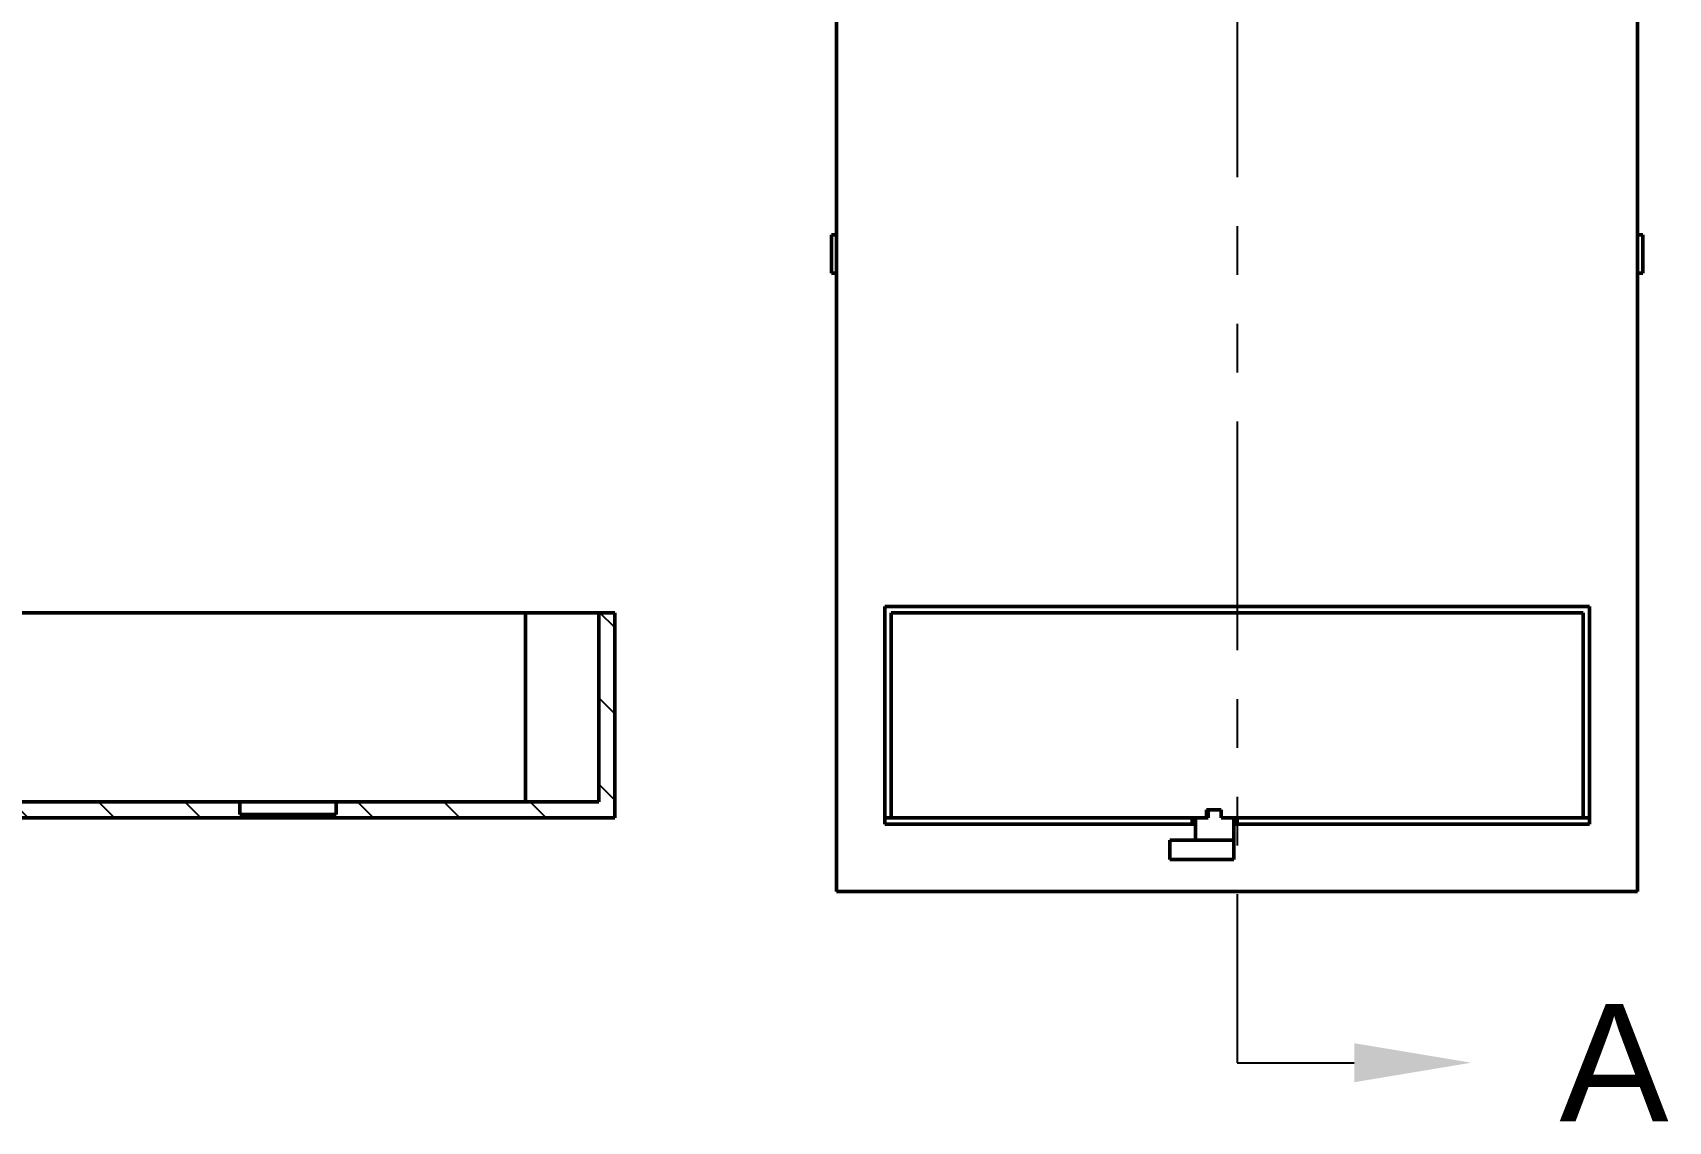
# Model space of a CAD drawing. Header units: inches. Extents: x 1.1 to 16.1, y 0.5 to 10.2.
# Drawn here: x 4.531 to 7.88, y 5.64 to 7.87 of the extents above; entities that cross this region are included whole.
import ezdxf

# ---------------------------------------------------------------- set-up
doc = ezdxf.new("R2010")
doc.units = ezdxf.units.IN
doc.header["$LTSCALE"] = 0.75
doc.header["$MEASUREMENT"] = 0
doc.linetypes.add('PHANTOM2', pattern=[1.25, 0.625, -0.125, 0.125, -0.125, 0.125, -0.125])
for name, color, linetype, lineweight in [('Annotations', 7, 'Continuous', 25), ('Hatching', 7, 'Continuous', 25), ('Visible', 7, 'Continuous', 50)]:
    doc.layers.add(name, color=color, linetype=linetype, lineweight=lineweight)
doc.styles.get("Standard").update_dxf_attribs({"font": 'arial.ttf'})

msp = doc.modelspace()

# ---------------------------------------------------------------- hatches: boundary and pattern name
at = {"layer": 'Hatching'}
h = msp.add_hatch(dxfattribs=at)
h.set_pattern_fill('ANSI31', color=256, angle=90, style=0)
h.paths.add_polyline_path([(4.2004, 6.6821), (4.2004, 6.6493), (4.2332, 6.6493), (4.2332, 6.295), (4.2004, 6.295), (4.2004, 6.2622), (4.4302, 6.2622), (5.7227, 6.2622), (5.7227, 6.6821), (5.6899, 6.6821), (5.6899, 6.295), (5.1519, 6.295), (5.1519, 6.2688), (4.9548, 6.2688), (4.9548, 6.295), (4.266, 6.295), (4.266, 6.6821)], flags=0)

# ---------------------------------------------------------------- linework, layer by layer
at = {"layer": 'Annotations', "linetype": 'PHANTOM2', "lineweight": 25}
msp.add_line((6.9973, 9.9804), (6.9973, 5.7604), dxfattribs=at)
at = {"layer": 'Annotations'}
msp.add_line((6.9973, 5.7604), (7.2373, 5.7604), dxfattribs=at)
msp.add_solid([(7.2373, 5.8004), (7.4773, 5.7604), (7.2373, 5.7204)], dxfattribs=at)
at = {"layer": 'Visible', "extrusion": (0, 1, 0)}
for p, q in [((6.177, 9.1625, 0.8285), (6.177, 6.1113, 0.8285)), ((7.8175, 9.1625, 0.8285), (7.8175, 6.1113, 0.8285)), ((6.1665, 7.3777, 0.7947), (6.1665, 7.4564, 0.7947)), ((7.8175, 7.4564, -1.3977), (7.828, 7.4564, -2.0444)), ((7.828, 7.3777, -2.0444), (7.828, 7.4564, -2.0444)), ((7.8175, 7.3777, -1.3977), (7.828, 7.3777, -2.0444)), ((6.2756, 6.2491, 0.8797), (6.2756, 6.6953, 0.8797)), ((6.2885, 6.2622, 2.1407), (6.2885, 6.6821, 2.1407)), ((7.7058, 6.2622, 2.1407), (7.7058, 6.6821, 2.1407)), ((7.719, 6.2622, 0.8432), (7.719, 6.6953, 0.8432)), ((7.7191, 6.6953, 0.8796), (7.7191, 6.2491, 0.8796)), ((6.9349, 6.2622, 2.3019), (6.9349, 6.2786, 2.3019)), ((6.9382, 6.2622, 2.302), (6.9382, 6.2786, 2.302)), ((6.9644, 6.2622, 2.3027), (6.9644, 6.2786, 2.3027)), ((6.9054, 6.2491, 1.008), (6.9054, 6.2622, 1.008)), ((6.912, 6.2163, 2.3008), (6.912, 6.2622, 2.3008)), ((6.9907, 6.2163, 2.303), (6.9907, 6.2622, 2.303)), ((6.9973, 6.2491, 1.0105), (6.9973, 6.2622, 1.0105)), ((6.8595, 6.1769, 2.2973), (6.8595, 6.2163, 2.2973)), ((6.9907, 6.1769, 2.3031), (6.9907, 6.2163, 2.3031))]:
    msp.add_line(p, q, dxfattribs=at)
at = {"layer": 'Visible', "extrusion": (0, 1, -4.61841e-16)}
for p, q in [((4.266, 6.6821, -0.3003), (5.5396, 6.6821, -0.3003)), ((5.5396, 6.295, -0.3003), (5.5396, 6.6821, -0.3003)), ((5.7227, 6.6821, 0.3754), (5.6899, 6.6821, 0.3754)), ((5.6899, 6.6821, 0.3754), (5.6899, 6.295, 0.3754)), ((5.7227, 6.2622, 0.3754), (5.7227, 6.6821, 0.3754)), ((4.9548, 6.295, 0.3754), (4.266, 6.295, 0.3754)), ((4.9548, 6.2688, 0.3754), (4.9548, 6.295, 0.3754)), ((5.1519, 6.2688, 0.3754), (4.9548, 6.2688, 0.3754)), ((5.6899, 6.295, 0.3754), (5.1519, 6.295, 0.3754)), ((5.1519, 6.295, 0.3754), (5.1519, 6.2688, 0.3754)), ((4.2004, 6.2622, 0.3754), (5.7227, 6.2622, 0.3754))]:
    msp.add_line(p, q, dxfattribs=at)
at = {"layer": 'Visible', "extrusion": (0, 1, 0)}
for centre, radius, start, end in [((-6.9973, -0.6299, 7.4564), 1.6491, 59.7492, 60.174), ((-6.9973, -0.6299, 7.3777), 1.6491, 59.7492, 60.174), ((-6.9973, -0.6299, 6.6953), 1.6732, 64.4489, 115.5583), ((-6.9972, 0.6758, 6.6821), 1.6273, 64.1839, 115.8161), ((-6.9972, 0.6758, 6.2786), 1.6273, 87.808, 87.9236), ((-6.9973, 0.6626, 6.2786), 1.6404, 87.9369, 88.854), ((-6.9973, -0.6299, 6.2622), 1.6404, 63.8998, 64.4018), ((-6.9972, 0.6758, 6.2622), 1.6273, 64.1839, 86.9985), ((-6.9973, 0.6626, 6.2622), 1.6404, 87.0193, 87.9369), ((-6.9973, 0.6626, 6.2622), 1.6404, 88.854, 89.7708), ((-6.9972, 0.6758, 6.2622), 1.6273, 89.7723, 89.8152), ((-6.9972, 0.6758, 6.2622), 1.6273, 89.8152, 115.8161), ((-6.9973, -0.6299, 6.2622), 1.6404, 115.5909, 116.1039), ((-6.9973, 0.6627, 6.2163), 1.6404, 85.1815, 89.7708), ((-6.9973, 0.6627, 6.1769), 1.6404, 85.1815, 89.7708)]:
    msp.add_arc(centre, radius, start, end, dxfattribs=at)
at = {"layer": 'Visible', "extrusion": (0, -1, 4.61841e-16)}
for centre, radius, start, end in [((4.0954, 0.3755, -6.6821), 1.5945, 334.9209, 359.9966), ((5.0534, 0.2443, -6.295), 0.164, 233.0751, 306.9249)]:
    msp.add_arc(centre, radius, start, end, dxfattribs=at)
at = {"layer": 'Visible', "extrusion": (0, -1, 0)}
for centre, start, end in [((6.9973, -0.6299, -6.2491), 92.9222, 115.5511), ((6.9973, -0.6299, -6.2491), 64.4417, 90.2247), ((6.9973, -0.6299, -6.1113), 60.6465, 119.3535)]:
    msp.add_arc(centre, 1.6732, start, end, dxfattribs=at)

# ---------------------------------------------------------------- texts
at = {"layer": 'Annotations', "insert": (7.7693, 5.7604), "char_height": 0.24, "attachment_point": 5}
msp.add_mtext('A', dxfattribs=at)

doc.saveas('drawing.dxf')
